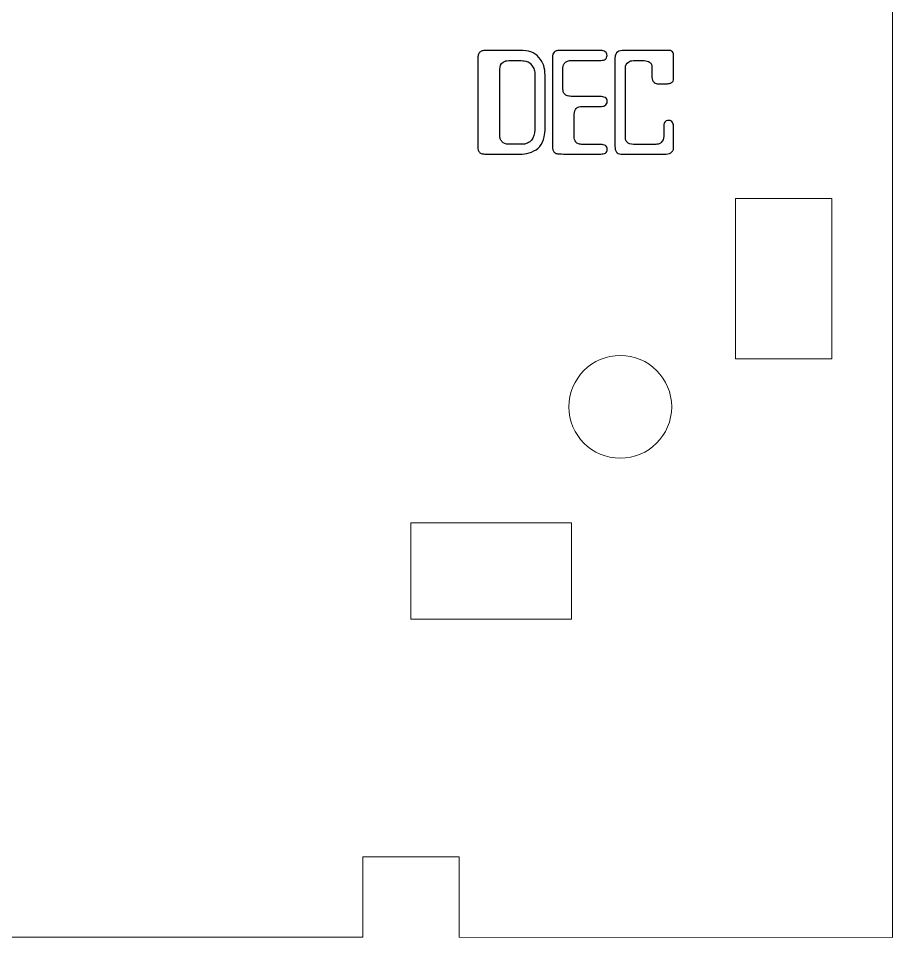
# Model space of a CAD drawing. Header units: millimetres. Extents: x -80 to 101, y -34 to 140.
# Drawn here: x 73.42 to 100.64, y -6.11 to 22.51 of the extents above; entities that cross this region are included whole.
import ezdxf

# ---------------------------------------------------------------- set-up
doc = ezdxf.new("R2010")
doc.units = ezdxf.units.MM
doc.header["$MEASUREMENT"] = 0
doc.layers.add('Layer 1', color=7, linetype='Continuous')

msp = doc.modelspace()

# ---------------------------------------------------------------- linework, layer by layer
at = {"layer": 'Layer 1', "color": 250, "lineweight": 20}
msp.add_lwpolyline([(95.7543, 11.9016), (98.7543, 11.9016), (98.7543, 16.9016), (95.7543, 16.9016), (95.7543, 11.9016)], close=True, dxfattribs=at)
msp.add_lwpolyline([(95.7543, 11.9016), (98.7543, 11.9016), (98.7543, 16.9016), (95.7543, 16.9016), (95.7543, 11.9016)], close=True, dxfattribs=at)
msp.add_ellipse((92.1634, 10.4117), major_axis=(0, 1.6), ratio=1, dxfattribs=at)
msp.add_ellipse((92.1634, 10.4117), major_axis=(0, 1.6), ratio=1, dxfattribs=at)
for points, knots in [([(100.6443, 65.9016), (100.6443, 65.9016), (-9.3557, 65.9016), (-9.3557, 65.9016), (-9.3557, 65.9016), (-9.3557, 65.9016), (-9.3557, -6.1118), (-9.3557, -6.1118), (-9.3557, -6.1118), (-9.3557, -6.1118), (4.1493, -6.0984), (4.1493, -6.0984), (4.1493, -6.0984), (4.1493, -6.0984), (4.1493, -3.5984), (4.1493, -3.5984), (4.1493, -3.5984), (4.1493, -3.5984), (7.1493, -3.5984), (7.1493, -3.5984), (7.1493, -3.5984), (7.1493, -3.5984), (7.1493, -6.0984), (7.1493, -6.0984), (7.1493, -6.0984), (7.1493, -6.0984), (84.1493, -6.0984), (84.1493, -6.0984), (84.1493, -6.0984), (84.1493, -6.0984), (84.1493, -3.5984), (84.1493, -3.5984), (84.1493, -3.5984), (84.1493, -3.5984), (87.1493, -3.5984), (87.1493, -3.5984), (87.1493, -3.5984), (87.1493, -3.5984), (87.1493, -6.0984), (87.1493, -6.0984), (87.1493, -6.0984), (87.1493, -6.0984), (100.6443, -6.1118), (100.6443, -6.1118), (100.6443, -6.1118), (100.6443, -6.1118), (100.6443, 65.9016), (100.6443, 65.9016)], [0, 0, 0, 0, 0.0769231, 0.0769231, 0.0769231, 0.0769231, 0.1538462, 0.1538462, 0.1538462, 0.1538462, 0.2307692, 0.2307692, 0.2307692, 0.2307692, 0.3076923, 0.3076923, 0.3076923, 0.3076923, 0.3846154, 0.3846154, 0.3846154, 0.3846154, 0.4615385, 0.4615385, 0.4615385, 0.4615385, 0.5384615, 0.5384615, 0.5384615, 0.5384615, 0.6153846, 0.6153846, 0.6153846, 0.6153846, 0.6923077, 0.6923077, 0.6923077, 0.6923077, 0.7692308, 0.7692308, 0.7692308, 0.7692308, 0.8461538, 0.8461538, 0.8461538, 0.8461538, 1, 1, 1, 1]), ([(100.6443, 65.9016), (100.6443, 65.9016), (-9.3557, 65.9016), (-9.3557, 65.9016), (-9.3557, 65.9016), (-9.3557, 65.9016), (-9.3557, -6.1118), (-9.3557, -6.1118), (-9.3557, -6.1118), (-9.3557, -6.1118), (4.1493, -6.0984), (4.1493, -6.0984), (4.1493, -6.0984), (4.1493, -6.0984), (4.1493, -3.5984), (4.1493, -3.5984), (4.1493, -3.5984), (4.1493, -3.5984), (7.1493, -3.5984), (7.1493, -3.5984), (7.1493, -3.5984), (7.1493, -3.5984), (7.1493, -6.0984), (7.1493, -6.0984), (7.1493, -6.0984), (7.1493, -6.0984), (84.1493, -6.0984), (84.1493, -6.0984), (84.1493, -6.0984), (84.1493, -6.0984), (84.1493, -3.5984), (84.1493, -3.5984), (84.1493, -3.5984), (84.1493, -3.5984), (87.1493, -3.5984), (87.1493, -3.5984), (87.1493, -3.5984), (87.1493, -3.5984), (87.1493, -6.0984), (87.1493, -6.0984), (87.1493, -6.0984), (87.1493, -6.0984), (100.6443, -6.1118), (100.6443, -6.1118), (100.6443, -6.1118), (100.6443, -6.1118), (100.6443, 65.9016), (100.6443, 65.9016)], [0, 0, 0, 0, 0.0769231, 0.0769231, 0.0769231, 0.0769231, 0.1538462, 0.1538462, 0.1538462, 0.1538462, 0.2307692, 0.2307692, 0.2307692, 0.2307692, 0.3076923, 0.3076923, 0.3076923, 0.3076923, 0.3846154, 0.3846154, 0.3846154, 0.3846154, 0.4615385, 0.4615385, 0.4615385, 0.4615385, 0.5384615, 0.5384615, 0.5384615, 0.5384615, 0.6153846, 0.6153846, 0.6153846, 0.6153846, 0.6923077, 0.6923077, 0.6923077, 0.6923077, 0.7692308, 0.7692308, 0.7692308, 0.7692308, 0.8461538, 0.8461538, 0.8461538, 0.8461538, 1, 1, 1, 1]), ([(85.6442, 3.8016), (85.6442, 3.8016), (85.6442, 6.8016), (85.6442, 6.8016), (85.6442, 6.8016), (85.6442, 6.8016), (90.6442, 6.8016), (90.6442, 6.8016), (90.6442, 6.8016), (90.6442, 6.8016), (90.6442, 3.8016), (90.6442, 3.8016), (90.6442, 3.8016), (90.6442, 3.8016), (85.6442, 3.8016), (85.6442, 3.8016)], [0, 0, 0, 0, 0.2, 0.2, 0.2, 0.2, 0.4, 0.4, 0.4, 0.4, 0.6, 0.6, 0.6, 0.6, 1, 1, 1, 1]), ([(85.6442, 3.8016), (85.6442, 3.8016), (85.6442, 6.8016), (85.6442, 6.8016), (85.6442, 6.8016), (85.6442, 6.8016), (90.6442, 6.8016), (90.6442, 6.8016), (90.6442, 6.8016), (90.6442, 6.8016), (90.6442, 3.8016), (90.6442, 3.8016), (90.6442, 3.8016), (90.6442, 3.8016), (85.6442, 3.8016), (85.6442, 3.8016)], [0, 0, 0, 0, 0.2, 0.2, 0.2, 0.2, 0.4, 0.4, 0.4, 0.4, 0.6, 0.6, 0.6, 0.6, 1, 1, 1, 1])]:
    msp.add_open_spline(points, degree=3, knots=knots, dxfattribs=at)
at = {"layer": 'Layer 1', "color": 242}
for points, knots in [([(87.79, 21.4494), (87.8185, 21.4753), (87.8502, 21.4914), (87.8851, 21.4979), (87.8851, 21.4979), (87.92, 21.5044), (87.9685, 21.5076), (88.0306, 21.5076), (88.0306, 21.5076), (88.0306, 21.5076), (89.0318, 21.5076), (89.0318, 21.5076), (89.0318, 21.5076), (89.1637, 21.5076), (89.2782, 21.4921), (89.3752, 21.461), (89.3752, 21.461), (89.4722, 21.43), (89.5563, 21.3737), (89.6274, 21.291), (89.6274, 21.291), (89.6986, 21.2082), (89.7484, 21.1234), (89.7768, 21.0374), (89.7768, 21.0374), (89.8053, 20.9508), (89.8195, 20.8479), (89.8195, 20.7296), (89.8195, 20.7296), (89.8195, 20.7296), (89.8195, 19.0959), (89.8195, 19.0959), (89.8195, 19.0959), (89.8195, 18.9821), (89.8117, 18.8896), (89.7962, 18.8171), (89.7962, 18.8171), (89.7704, 18.6981), (89.7231, 18.5998), (89.6546, 18.5209), (89.6546, 18.5209), (89.586, 18.442), (89.5013, 18.3832), (89.4004, 18.3431), (89.4004, 18.3431), (89.2995, 18.303), (89.2012, 18.2829), (89.1055, 18.2829), (89.1055, 18.2829), (89.1055, 18.2829), (87.9452, 18.2829), (87.9452, 18.2829), (87.9452, 18.2829), (87.9012, 18.2829), (87.8644, 18.2881), (87.8346, 18.2984), (87.8346, 18.2984), (87.8049, 18.3088), (87.7784, 18.3308), (87.7551, 18.3644), (87.7551, 18.3644), (87.7421, 18.3825), (87.7337, 18.4097), (87.7299, 18.4453), (87.7299, 18.4453), (87.726, 18.4815), (87.724, 18.5112), (87.724, 18.5345), (87.724, 18.5345), (87.724, 18.5345), (87.724, 21.2366), (87.724, 21.2366), (87.724, 21.2366), (87.724, 21.2884), (87.7286, 21.3304), (87.7376, 21.3627), (87.7376, 21.3627), (87.7467, 21.3944), (87.7641, 21.4235), (87.79, 21.4494)], [0, 0, 0, 0, 0.047619, 0.047619, 0.047619, 0.047619, 0.0952381, 0.0952381, 0.0952381, 0.0952381, 0.1428571, 0.1428571, 0.1428571, 0.1428571, 0.1904762, 0.1904762, 0.1904762, 0.1904762, 0.2380952, 0.2380952, 0.2380952, 0.2380952, 0.2857143, 0.2857143, 0.2857143, 0.2857143, 0.3333333, 0.3333333, 0.3333333, 0.3333333, 0.3809524, 0.3809524, 0.3809524, 0.3809524, 0.4285714, 0.4285714, 0.4285714, 0.4285714, 0.4761905, 0.4761905, 0.4761905, 0.4761905, 0.5238095, 0.5238095, 0.5238095, 0.5238095, 0.5714286, 0.5714286, 0.5714286, 0.5714286, 0.6190476, 0.6190476, 0.6190476, 0.6190476, 0.6666667, 0.6666667, 0.6666667, 0.6666667, 0.7142857, 0.7142857, 0.7142857, 0.7142857, 0.7619048, 0.7619048, 0.7619048, 0.7619048, 0.8095238, 0.8095238, 0.8095238, 0.8095238, 0.8571429, 0.8571429, 0.8571429, 0.8571429, 0.9047619, 0.9047619, 0.9047619, 0.9047619, 1, 1, 1, 1]), ([(90.1067, 21.4572), (90.13, 21.4779), (90.1552, 21.4914), (90.1824, 21.4979), (90.1824, 21.4979), (90.2095, 21.5044), (90.2464, 21.5076), (90.2929, 21.5076), (90.2929, 21.5076), (90.2929, 21.5076), (91.558, 21.5076), (91.558, 21.5076), (91.558, 21.5076), (91.6123, 21.5076), (91.6582, 21.494), (91.6957, 21.4669), (91.6957, 21.4669), (91.7333, 21.4397), (91.752, 21.4015), (91.752, 21.3524), (91.752, 21.3524), (91.752, 21.2981), (91.7339, 21.2586), (91.6977, 21.234), (91.6977, 21.234), (91.6615, 21.2095), (91.6149, 21.1972), (91.558, 21.1972), (91.558, 21.1972), (91.558, 21.1972), (90.6616, 21.1972), (90.6616, 21.1972), (90.6616, 21.1972), (90.6073, 21.1972), (90.5607, 21.1894), (90.5219, 21.1739), (90.5219, 21.1739), (90.5064, 21.1687), (90.485, 21.1564), (90.4579, 21.137), (90.4579, 21.137), (90.4307, 21.1176), (90.41, 21.093), (90.3958, 21.062), (90.3958, 21.062), (90.3816, 21.031), (90.3744, 20.9999), (90.3744, 20.9689), (90.3744, 20.9689), (90.3744, 20.9689), (90.3744, 20.3545), (90.3744, 20.3545), (90.3744, 20.3545), (90.3744, 20.3131), (90.377, 20.2762), (90.3822, 20.2439), (90.3822, 20.2439), (90.3874, 20.2115), (90.401, 20.1811), (90.4229, 20.1533), (90.4229, 20.1533), (90.4449, 20.1249), (90.4779, 20.1048), (90.5219, 20.0932), (90.5219, 20.0932), (90.5659, 20.0815), (90.6189, 20.0757), (90.681, 20.0757), (90.681, 20.0757), (90.681, 20.0757), (91.5308, 20.0757), (91.5308, 20.0757), (91.5308, 20.0757), (91.5929, 20.0757), (91.6459, 20.0641), (91.6899, 20.0408), (91.6899, 20.0408), (91.7339, 20.0175), (91.7559, 19.9761), (91.7559, 19.9166), (91.7559, 19.9166), (91.7559, 19.8571), (91.7313, 19.8144), (91.6822, 19.7886), (91.6822, 19.7886), (91.6485, 19.7704), (91.5968, 19.7614), (91.5269, 19.7614), (91.5269, 19.7614), (91.5269, 19.7614), (90.9682, 19.7614), (90.9682, 19.7614), (90.9682, 19.7614), (90.9345, 19.7614), (90.9028, 19.7575), (90.8731, 19.7497), (90.8731, 19.7497), (90.8433, 19.742), (90.8168, 19.7265), (90.7935, 19.7032), (90.7935, 19.7032), (90.7496, 19.6586), (90.7276, 19.5991), (90.7276, 19.524), (90.7276, 19.524), (90.7276, 19.524), (90.7276, 18.823), (90.7276, 18.823), (90.7276, 18.823), (90.7276, 18.7557), (90.7431, 18.7014), (90.7741, 18.6593), (90.7741, 18.6593), (90.7974, 18.6309), (90.8265, 18.6108), (90.8614, 18.5992), (90.8614, 18.5992), (90.8964, 18.5875), (90.9384, 18.5817), (90.9876, 18.5817), (90.9876, 18.5817), (90.9876, 18.5817), (91.558, 18.5817), (91.558, 18.5817), (91.558, 18.5817), (91.6123, 18.5817), (91.6589, 18.5701), (91.6977, 18.5468), (91.6977, 18.5468), (91.7365, 18.5235), (91.7559, 18.4834), (91.7559, 18.4265), (91.7559, 18.4265), (91.7559, 18.3722), (91.7365, 18.3347), (91.6977, 18.314), (91.6977, 18.314), (91.6589, 18.2933), (91.6123, 18.2829), (91.558, 18.2829), (91.558, 18.2829), (91.558, 18.2829), (90.39, 18.2829), (90.39, 18.2829), (90.39, 18.2829), (90.3072, 18.2829), (90.2477, 18.2849), (90.2115, 18.2887), (90.2115, 18.2887), (90.1752, 18.2926), (90.1429, 18.3068), (90.1144, 18.3314), (90.1144, 18.3314), (90.086, 18.356), (90.0685, 18.3819), (90.0621, 18.409), (90.0621, 18.409), (90.0556, 18.4362), (90.0524, 18.4718), (90.0524, 18.5157), (90.0524, 18.5157), (90.0524, 18.5157), (90.0524, 21.2825), (90.0524, 21.2825), (90.0524, 21.2825), (90.0524, 21.3265), (90.0556, 21.3614), (90.0621, 21.3873), (90.0621, 21.3873), (90.0685, 21.4132), (90.0834, 21.4365), (90.1067, 21.4572)], [0, 0, 0, 0, 0.0227273, 0.0227273, 0.0227273, 0.0227273, 0.0454545, 0.0454545, 0.0454545, 0.0454545, 0.0681818, 0.0681818, 0.0681818, 0.0681818, 0.0909091, 0.0909091, 0.0909091, 0.0909091, 0.1136364, 0.1136364, 0.1136364, 0.1136364, 0.1363636, 0.1363636, 0.1363636, 0.1363636, 0.1590909, 0.1590909, 0.1590909, 0.1590909, 0.1818182, 0.1818182, 0.1818182, 0.1818182, 0.2045455, 0.2045455, 0.2045455, 0.2045455, 0.2272727, 0.2272727, 0.2272727, 0.2272727, 0.25, 0.25, 0.25, 0.25, 0.2727273, 0.2727273, 0.2727273, 0.2727273, 0.2954545, 0.2954545, 0.2954545, 0.2954545, 0.3181818, 0.3181818, 0.3181818, 0.3181818, 0.3409091, 0.3409091, 0.3409091, 0.3409091, 0.3636364, 0.3636364, 0.3636364, 0.3636364, 0.3863636, 0.3863636, 0.3863636, 0.3863636, 0.4090909, 0.4090909, 0.4090909, 0.4090909, 0.4318182, 0.4318182, 0.4318182, 0.4318182, 0.4545455, 0.4545455, 0.4545455, 0.4545455, 0.4772727, 0.4772727, 0.4772727, 0.4772727, 0.5, 0.5, 0.5, 0.5, 0.5227273, 0.5227273, 0.5227273, 0.5227273, 0.5454545, 0.5454545, 0.5454545, 0.5454545, 0.5681818, 0.5681818, 0.5681818, 0.5681818, 0.5909091, 0.5909091, 0.5909091, 0.5909091, 0.6136364, 0.6136364, 0.6136364, 0.6136364, 0.6363636, 0.6363636, 0.6363636, 0.6363636, 0.6590909, 0.6590909, 0.6590909, 0.6590909, 0.6818182, 0.6818182, 0.6818182, 0.6818182, 0.7045455, 0.7045455, 0.7045455, 0.7045455, 0.7272727, 0.7272727, 0.7272727, 0.7272727, 0.75, 0.75, 0.75, 0.75, 0.7727273, 0.7727273, 0.7727273, 0.7727273, 0.7954545, 0.7954545, 0.7954545, 0.7954545, 0.8181818, 0.8181818, 0.8181818, 0.8181818, 0.8409091, 0.8409091, 0.8409091, 0.8409091, 0.8636364, 0.8636364, 0.8636364, 0.8636364, 0.8863636, 0.8863636, 0.8863636, 0.8863636, 0.9090909, 0.9090909, 0.9090909, 0.9090909, 0.9318182, 0.9318182, 0.9318182, 0.9318182, 0.9545455, 0.9545455, 0.9545455, 0.9545455, 1, 1, 1, 1]), ([(92.0897, 21.4688), (92.1052, 21.4792), (92.1317, 21.4882), (92.1686, 21.496), (92.1686, 21.496), (92.2061, 21.5037), (92.2391, 21.5076), (92.2675, 21.5076), (92.2675, 21.5076), (92.2675, 21.5076), (93.6192, 21.5076), (93.6192, 21.5076), (93.6192, 21.5076), (93.6632, 21.5076), (93.6968, 21.5057), (93.7214, 21.5018), (93.7214, 21.5018), (93.746, 21.4979), (93.7673, 21.485), (93.7854, 21.463), (93.7854, 21.463), (93.8036, 21.441), (93.8146, 21.419), (93.8184, 21.397), (93.8184, 21.397), (93.8223, 21.375), (93.8243, 21.3446), (93.8243, 21.3058), (93.8243, 21.3058), (93.8243, 21.3058), (93.8243, 20.7121), (93.8243, 20.7121), (93.8243, 20.7121), (93.8243, 20.6578), (93.8223, 20.617), (93.8184, 20.5899), (93.8184, 20.5899), (93.8146, 20.5627), (93.801, 20.5388), (93.7777, 20.5181), (93.7777, 20.5181), (93.7544, 20.4974), (93.7272, 20.4845), (93.6962, 20.4793), (93.6962, 20.4793), (93.6652, 20.4741), (93.6432, 20.4715), (93.6302, 20.4715), (93.6302, 20.4715), (93.6302, 20.4715), (93.3664, 20.4715), (93.3664, 20.4715), (93.3664, 20.4715), (93.3224, 20.4715), (93.2952, 20.4728), (93.2849, 20.4754), (93.2849, 20.4754), (93.2642, 20.4806), (93.2422, 20.4929), (93.2189, 20.5123), (93.2189, 20.5123), (93.1956, 20.5317), (93.1781, 20.555), (93.1665, 20.5821), (93.1665, 20.5821), (93.1549, 20.6093), (93.149, 20.6397), (93.149, 20.6733), (93.149, 20.6733), (93.149, 20.6733), (93.149, 20.9954), (93.149, 20.9954), (93.149, 20.9954), (93.149, 21.0238), (93.1445, 21.0497), (93.1355, 21.073), (93.1355, 21.073), (93.1264, 21.0963), (93.1064, 21.1196), (93.076, 21.1428), (93.076, 21.1428), (93.0372, 21.1739), (92.9802, 21.1894), (92.9059, 21.1894), (92.9059, 21.1894), (92.9059, 21.1894), (92.5696, 21.1894), (92.5696, 21.1894), (92.5696, 21.1894), (92.5081, 21.1894), (92.4564, 21.1752), (92.415, 21.1467), (92.415, 21.1467), (92.3535, 21.1027), (92.3225, 21.0394), (92.3225, 20.9559), (92.3225, 20.9559), (92.3225, 20.9559), (92.3225, 18.8773), (92.3225, 18.8773), (92.3225, 18.8773), (92.3225, 18.8462), (92.3231, 18.81), (92.3244, 18.768), (92.3244, 18.768), (92.3257, 18.7266), (92.3406, 18.6904), (92.3691, 18.6593), (92.3691, 18.6593), (92.4156, 18.6076), (92.4829, 18.5817), (92.5709, 18.5817), (92.5709, 18.5817), (92.5709, 18.5817), (93.2267, 18.5817), (93.2267, 18.5817), (93.2267, 18.5817), (93.281, 18.5817), (93.3217, 18.585), (93.3489, 18.5914), (93.3489, 18.5914), (93.3761, 18.5979), (93.4052, 18.6153), (93.4362, 18.6438), (93.4362, 18.6438), (93.4879, 18.693), (93.5138, 18.7563), (93.5138, 18.834), (93.5138, 18.834), (93.5138, 18.834), (93.5138, 19.1133), (93.5138, 19.1133), (93.5138, 19.1133), (93.5138, 19.1806), (93.5248, 19.233), (93.5468, 19.2705), (93.5468, 19.2705), (93.5688, 19.308), (93.6121, 19.3268), (93.6768, 19.3268), (93.6768, 19.3268), (93.7259, 19.3268), (93.7628, 19.3067), (93.7874, 19.2666), (93.7874, 19.2666), (93.812, 19.2265), (93.8243, 19.178), (93.8243, 19.1211), (93.8243, 19.1211), (93.8243, 19.1211), (93.8243, 18.5274), (93.8243, 18.5274), (93.8243, 18.5274), (93.8243, 18.4731), (93.8223, 18.4368), (93.8184, 18.4187), (93.8184, 18.4187), (93.8146, 18.4006), (93.7984, 18.3773), (93.7699, 18.3489), (93.7699, 18.3489), (93.7259, 18.3049), (93.6664, 18.2829), (93.5914, 18.2829), (93.5914, 18.2829), (93.5914, 18.2829), (92.2876, 18.2829), (92.2876, 18.2829), (92.2876, 18.2829), (92.2514, 18.2829), (92.2151, 18.2829), (92.1789, 18.2829), (92.1789, 18.2829), (92.1142, 18.2907), (92.0709, 18.3088), (92.0489, 18.3372), (92.0489, 18.3372), (92.0269, 18.3657), (92.0127, 18.3935), (92.0062, 18.4207), (92.0062, 18.4207), (91.9998, 18.4478), (91.9965, 18.4821), (91.9965, 18.5235), (91.9965, 18.5235), (91.9965, 18.5235), (91.9965, 21.2709), (91.9965, 21.2709), (91.9965, 21.2709), (91.9965, 21.3614), (92.0276, 21.4274), (92.0897, 21.4688)], [0, 0, 0, 0, 0.0204082, 0.0204082, 0.0204082, 0.0204082, 0.0408163, 0.0408163, 0.0408163, 0.0408163, 0.0612245, 0.0612245, 0.0612245, 0.0612245, 0.0816327, 0.0816327, 0.0816327, 0.0816327, 0.1020408, 0.1020408, 0.1020408, 0.1020408, 0.122449, 0.122449, 0.122449, 0.122449, 0.1428571, 0.1428571, 0.1428571, 0.1428571, 0.1632653, 0.1632653, 0.1632653, 0.1632653, 0.1836735, 0.1836735, 0.1836735, 0.1836735, 0.2040816, 0.2040816, 0.2040816, 0.2040816, 0.2244898, 0.2244898, 0.2244898, 0.2244898, 0.244898, 0.244898, 0.244898, 0.244898, 0.2653061, 0.2653061, 0.2653061, 0.2653061, 0.2857143, 0.2857143, 0.2857143, 0.2857143, 0.3061224, 0.3061224, 0.3061224, 0.3061224, 0.3265306, 0.3265306, 0.3265306, 0.3265306, 0.3469388, 0.3469388, 0.3469388, 0.3469388, 0.3673469, 0.3673469, 0.3673469, 0.3673469, 0.3877551, 0.3877551, 0.3877551, 0.3877551, 0.4081633, 0.4081633, 0.4081633, 0.4081633, 0.4285714, 0.4285714, 0.4285714, 0.4285714, 0.4489796, 0.4489796, 0.4489796, 0.4489796, 0.4693878, 0.4693878, 0.4693878, 0.4693878, 0.4897959, 0.4897959, 0.4897959, 0.4897959, 0.5102041, 0.5102041, 0.5102041, 0.5102041, 0.5306122, 0.5306122, 0.5306122, 0.5306122, 0.5510204, 0.5510204, 0.5510204, 0.5510204, 0.5714286, 0.5714286, 0.5714286, 0.5714286, 0.5918367, 0.5918367, 0.5918367, 0.5918367, 0.6122449, 0.6122449, 0.6122449, 0.6122449, 0.6326531, 0.6326531, 0.6326531, 0.6326531, 0.6530612, 0.6530612, 0.6530612, 0.6530612, 0.6734694, 0.6734694, 0.6734694, 0.6734694, 0.6938776, 0.6938776, 0.6938776, 0.6938776, 0.7142857, 0.7142857, 0.7142857, 0.7142857, 0.7346939, 0.7346939, 0.7346939, 0.7346939, 0.755102, 0.755102, 0.755102, 0.755102, 0.7755102, 0.7755102, 0.7755102, 0.7755102, 0.7959184, 0.7959184, 0.7959184, 0.7959184, 0.8163265, 0.8163265, 0.8163265, 0.8163265, 0.8367347, 0.8367347, 0.8367347, 0.8367347, 0.8571429, 0.8571429, 0.8571429, 0.8571429, 0.877551, 0.877551, 0.877551, 0.877551, 0.8979592, 0.8979592, 0.8979592, 0.8979592, 0.9183673, 0.9183673, 0.9183673, 0.9183673, 0.9387755, 0.9387755, 0.9387755, 0.9387755, 0.9591837, 0.9591837, 0.9591837, 0.9591837, 1, 1, 1, 1]), ([(89.381, 21.0775), (89.35, 21.1183), (89.3086, 21.1474), (89.2568, 21.1642), (89.2568, 21.1642), (89.2051, 21.181), (89.143, 21.1894), (89.0706, 21.1894), (89.0706, 21.1894), (89.0706, 21.1894), (88.6903, 21.1894), (88.6903, 21.1894), (88.6903, 21.1894), (88.6489, 21.1894), (88.6159, 21.1862), (88.5913, 21.1797), (88.5913, 21.1797), (88.5668, 21.1732), (88.5402, 21.1597), (88.5118, 21.139), (88.5118, 21.139), (88.4445, 21.0872), (88.4109, 21.0154), (88.4109, 20.9223), (88.4109, 20.9223), (88.4109, 20.9223), (88.4109, 18.8643), (88.4109, 18.8643), (88.4109, 18.8643), (88.4109, 18.8204), (88.4154, 18.7842), (88.4245, 18.7557), (88.4245, 18.7557), (88.4335, 18.7272), (88.451, 18.6981), (88.4769, 18.6671), (88.4769, 18.6671), (88.5234, 18.6128), (88.592, 18.5856), (88.6825, 18.5856), (88.6825, 18.5856), (88.6825, 18.5856), (89.0977, 18.5856), (89.0977, 18.5856), (89.0977, 18.5856), (89.1598, 18.5856), (89.2174, 18.5972), (89.2704, 18.6205), (89.2704, 18.6205), (89.3234, 18.6438), (89.3655, 18.6736), (89.3965, 18.7091), (89.3965, 18.7091), (89.4664, 18.7997), (89.5013, 18.9096), (89.5013, 19.0383), (89.5013, 19.0383), (89.5013, 19.0383), (89.5013, 20.7871), (89.5013, 20.7871), (89.5013, 20.7871), (89.5013, 20.844), (89.491, 20.8945), (89.4703, 20.9398), (89.4703, 20.9398), (89.4496, 20.985), (89.4198, 21.031), (89.381, 21.0775)], [0, 0, 0, 0, 0.0555556, 0.0555556, 0.0555556, 0.0555556, 0.1111111, 0.1111111, 0.1111111, 0.1111111, 0.1666667, 0.1666667, 0.1666667, 0.1666667, 0.2222222, 0.2222222, 0.2222222, 0.2222222, 0.2777778, 0.2777778, 0.2777778, 0.2777778, 0.3333333, 0.3333333, 0.3333333, 0.3333333, 0.3888889, 0.3888889, 0.3888889, 0.3888889, 0.4444444, 0.4444444, 0.4444444, 0.4444444, 0.5, 0.5, 0.5, 0.5, 0.5555556, 0.5555556, 0.5555556, 0.5555556, 0.6111111, 0.6111111, 0.6111111, 0.6111111, 0.6666667, 0.6666667, 0.6666667, 0.6666667, 0.7222222, 0.7222222, 0.7222222, 0.7222222, 0.7777778, 0.7777778, 0.7777778, 0.7777778, 0.8333333, 0.8333333, 0.8333333, 0.8333333, 0.8888889, 0.8888889, 0.8888889, 0.8888889, 1, 1, 1, 1])]:
    msp.add_open_spline(points, degree=3, knots=knots, dxfattribs=at)

doc.saveas('drawing.dxf')
